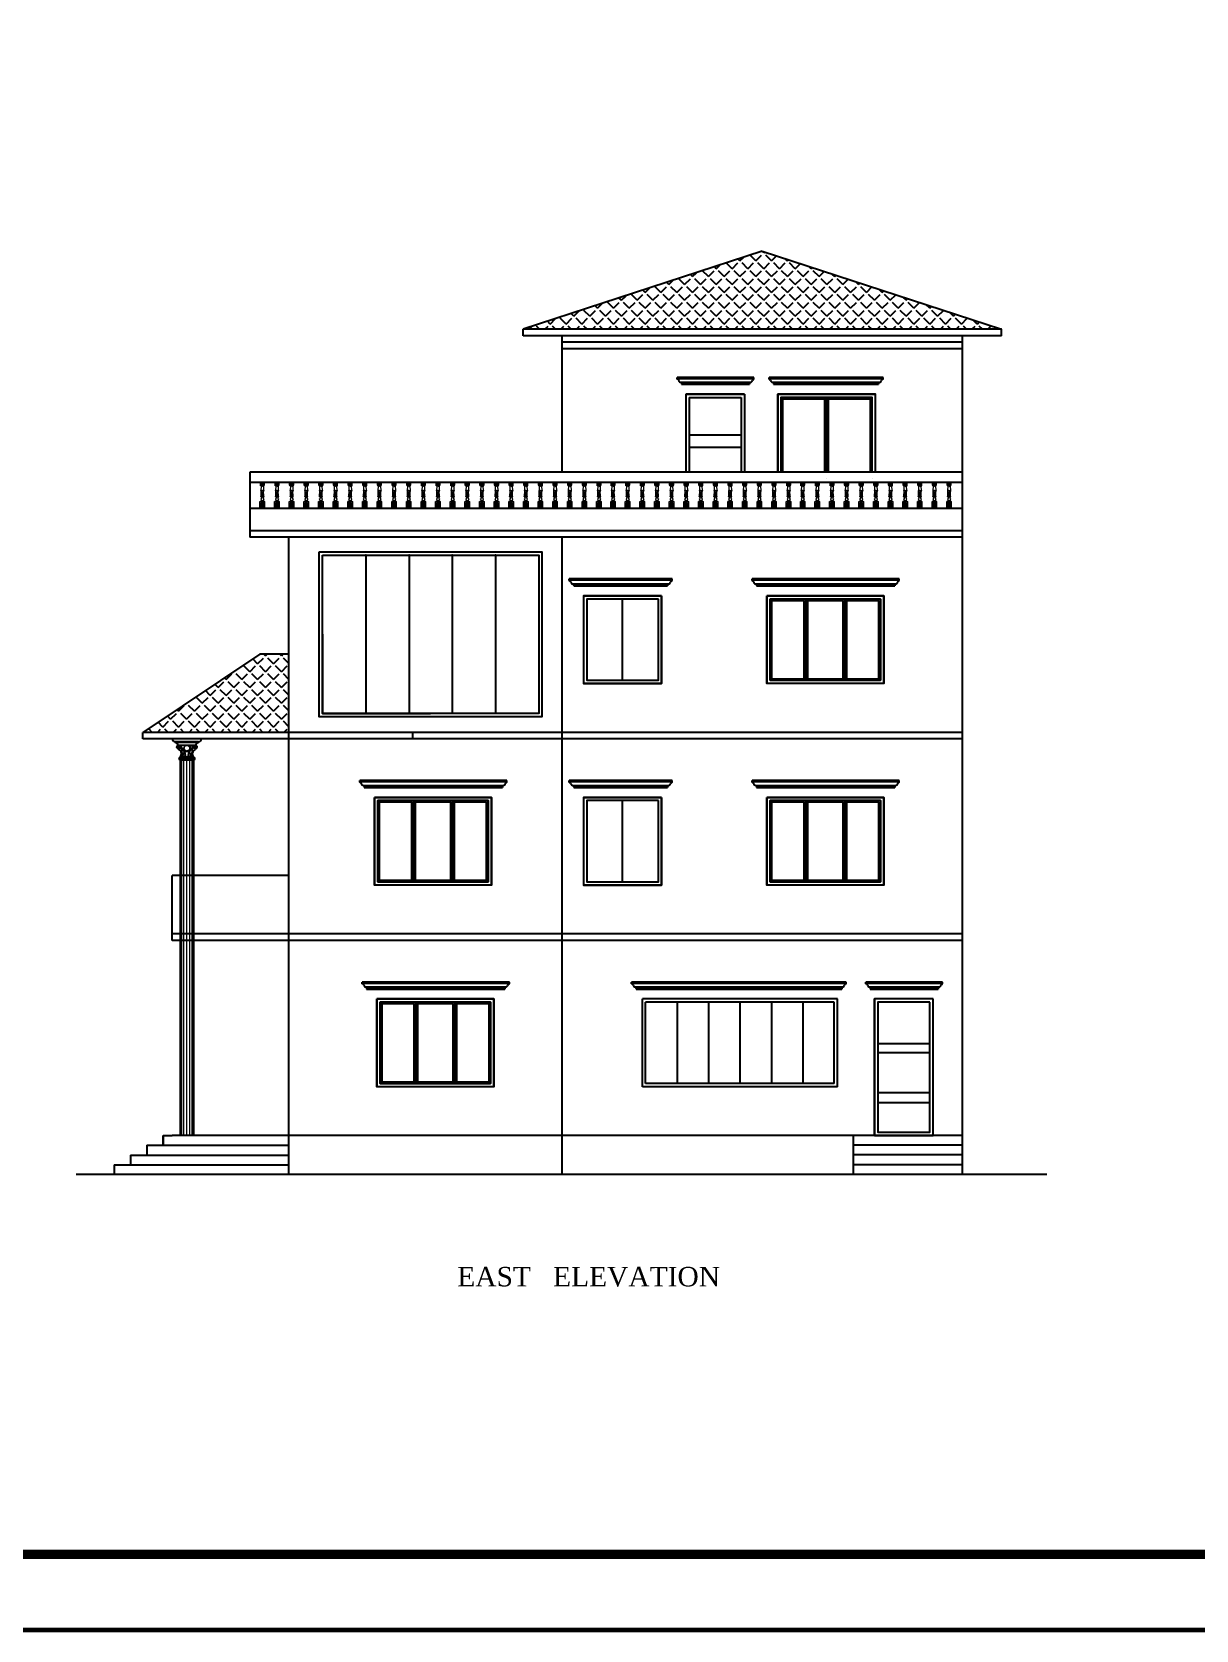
# Model space of a CAD drawing. Header units: inches. Extents: x 108286 to 1018414, y -1240248 to 57686.
# Drawn here: x 507003 to 507718, y -617441 to -616458 of the extents above; entities that cross this region are included whole.
import ezdxf

# ---------------------------------------------------------------- set-up
doc = ezdxf.new("R2010")
doc.units = ezdxf.units.IN
doc.header["$MEASUREMENT"] = 0
doc.linetypes.add('ACAD_ISO03W100', pattern=[30, 12, -18])
for name, color, linetype, lineweight in [('CORNICE', 150, 'Continuous', 20), ('ELEVATION', 31, 'Continuous', 25), ('HATCH', 255, 'Continuous', 18), ('plan elevation', 11, 'Continuous', 25), ('SHEETS', 7, 'Continuous', 60), ('TEXT', 231, 'Continuous', 20), ('win_in', 161, 'Continuous', 20)]:
    doc.layers.add(name, color=color, linetype=linetype, lineweight=lineweight)
doc.layers.add('exwall', color=1, linetype='Continuous')
doc.layers.add('Layer1', color=150, linetype='Continuous')
doc.styles.add('7 INCH str', font='times.ttf', dxfattribs={"height": 6})
pattern_1 = [(45, (-2878.375, -7237.0255), (-4.86135912, 4.86135912), [5, -1.875]), (135, (-2878.375, -7237.0255), (-4.86135912, -4.86135912), [5, -1.875])]

# ---------------------------------------------------------------- blocks, each defined once
blk = doc.blocks.new('handrail small')
at = {"linetype": 'ACAD_ISO03W100'}
for p, q in [((-0.25, 16), (-2.75, 16)), ((-2.75, 14), (-2.75, 16)), ((-2.75, 14), (-0.25, 14)), ((-2.68, 14.24), (-2.68, 15.75)), ((-2.6, 13.75), (-2.6, 14)), ((-2.35, 13.75), (-2.6, 13.75)), ((-2.56, 14.39), (-2.56, 15.63)), ((-1.5, 10.7), (-2.55, 10.7)), ((-1.5, 10.5), (-2.55, 10.5)), ((-2.36, 14.26), (-2.36, 15.79)), ((-2.35, 13.5), (-2.35, 13.75)), ((-2.35, 13.75), (-0.65, 13.75)), ((-2.1, 13.5), (-2.35, 13.5)), ((-2.31, 7), (-2.25, 10.5)), ((-2.24, 10.7), (-2.1, 13.5)), ((-2.17, 14.26), (-2.17, 15.58)), ((-2.17, 7), (-2.12, 10.18)), ((-1.5, 13.75), (-2.1, 13.75)), ((-1.5, 13.5), (-2.1, 13.5)), ((-1.98, 7), (-1.93, 9.94)), ((-1.92, 14.36), (-1.92, 15.52)), ((-1.73, 14.26), (-1.73, 15.58)), ((-1.51, 14.14), (-1.51, 15.75)), ((-1.5, 13.5), (-0.9, 13.5)), ((-1.5, 10.7), (-0.45, 10.7)), ((-1.5, 10.5), (-0.45, 10.5)), ((-1.27, 14.36), (-1.27, 15.6)), ((-1.24, 7), (-1.26, 9.96)), ((-1.08, 14.36), (-1.08, 15.52)), ((-0.9, 13.5), (-0.65, 13.5)), ((-0.9, 13.5), (-0.76, 10.7)), ((-0.83, 7), (-0.88, 9.89)), ((-0.83, 14.26), (-0.83, 15.58)), ((-0.69, 7), (-0.75, 10.5)), ((-0.65, 13.5), (-0.65, 13.75)), ((-0.65, 13.75), (-0.4, 13.75)), ((-0.64, 14.26), (-0.64, 15.79)), ((-0.44, 14.39), (-0.44, 15.63)), ((-0.4, 13.75), (-0.4, 14)), ((-0.32, 14.24), (-0.32, 15.75)), ((-0.25, 14), (-0.25, 16)), ((-3, 0), (-3, 4)), ((-3, 4), (0, 4)), ((-3, 0), (0, 0)), ((-2.5, 6.8), (-2.5, 7)), ((-2.5, 7), (-0.5, 7)), ((-2.5, 6.8), (-0.5, 6.8)), ((-2.5, 4.5), (-0.5, 4.5)), ((-2.5, 4), (-2.5, 4.5)), ((-1.77, 0.35), (-1.77, 3.85)), ((-1.76, 7), (-1.74, 9.6)), ((-1.02, 7), (-1.06, 9.82)), ((-0.5, 6.8), (-0.5, 7)), ((-0.5, 4), (-0.5, 4.5)), ((0, 0), (0, 4))]:
    blk.add_line(p, q, dxfattribs=at)
at = {"linetype": 'ACAD_ISO03W100', "lineweight": 9}
for p, q in [((-1.5, 9.92), (-1.5, 7)), ((-2.86, 0.75), (-2.86, 2.91)), ((-2.7, 0.69), (-2.7, 2.47)), ((-2.48, 0.47), (-2.48, 2.91)), ((-2.32, 0.2), (-2.32, 3.23)), ((-2.1, 0.36), (-2.1, 3.56)), ((-1.93, 0.37), (-1.93, 3.84)), ((-1.5, 0.14), (-1.5, 3.87)), ((-1.23, 0.3), (-1.23, 3.83)), ((-1.07, 0.28), (-1.07, 3.84)), ((-0.9, 0.26), (-0.9, 3.56)), ((-0.68, 0.2), (-0.68, 3.23)), ((-0.52, 0.47), (-0.52, 2.91)), ((-0.3, 0.69), (-0.3, 2.47)), ((-0.14, 0.75), (-0.14, 2.91))]:
    blk.add_line(p, q, dxfattribs=at)
at = {"linetype": 'ACAD_ISO03W100'}
for centre, radius, start, end in [((-2.55, 10.6), 0.1, 90, 270), ((-0.45, 10.6), 0.1, 270, 90), ((-2.94, 6.42), 1.06, 300.6415, 21.17152), ((-1.28, 5.61), 1.13, 185.43412, 258.5403), ((-1.72, 5.61), 1.13, 281.4597, 354.56588), ((-0.06, 6.42), 1.06, 158.82848, 239.3585)]:
    blk.add_arc(centre, radius, start, end, dxfattribs=at)

msp = doc.modelspace()

# ---------------------------------------------------------------- hatches: boundary and pattern name
at = {"layer": 'exwall', "ltscale": 15}
h = msp.add_hatch(dxfattribs=at)
h.set_pattern_fill('ANGLE', color=46, scale=25, angle=45, style=0)
h.set_pattern_definition(pattern_1)
h.paths.add_polyline_path([(507451.67, -616592.75), (507304.67, -616640.75), (507598.67, -616640.75)])
h = msp.add_hatch(dxfattribs=at)
h.set_pattern_fill('ANGLE', color=46, scale=25, angle=45, style=0)
h.set_pattern_definition(pattern_1)
h.paths.add_polyline_path([(507160.67, -616840.75), (507142.67, -616840.75), (507070.89, -616888.75), (507160.67, -616888.75)])

# ---------------------------------------------------------------- linework, layer by layer
at = {"layer": 'CORNICE'}
for p, q in [((507446.56, -616671.38), (507399.3, -616671.38)), ((507444.31, -616673.4), (507401.56, -616673.4)), ((507444.31, -616673.9), (507401.56, -616673.9)), ((507525.93, -616671.38), (507455.8, -616671.38)), ((507523.67, -616673.4), (507458.06, -616673.4)), ((507523.67, -616673.9), (507458.06, -616673.9)), ((507396.2, -616795.38), (507332.97, -616795.38)), ((507393.94, -616797.4), (507335.23, -616797.4)), ((507393.94, -616797.9), (507335.23, -616797.9)), ((507535.89, -616795.38), (507445.38, -616795.38)), ((507533.63, -616797.4), (507447.64, -616797.4)), ((507533.63, -616797.9), (507448.14, -616797.9)), ((507294.68, -616919.38), (507204.17, -616919.38)), ((507292.42, -616921.4), (507206.43, -616921.4)), ((507396.2, -616919.38), (507332.97, -616919.38)), ((507393.94, -616921.4), (507335.23, -616921.4)), ((507535.89, -616919.38), (507445.38, -616919.38)), ((507533.63, -616921.4), (507447.64, -616921.4)), ((507292.42, -616921.9), (507206.93, -616921.9)), ((507393.94, -616921.9), (507335.23, -616921.9)), ((507533.63, -616921.9), (507448.14, -616921.9)), ((507296.15, -617043.38), (507205.64, -617043.38)), ((507293.89, -617045.4), (507207.9, -617045.4)), ((507293.89, -617045.9), (507208.4, -617045.9)), ((507503.24, -617043.38), (507371.29, -617043.38)), ((507500.98, -617045.4), (507373.55, -617045.4)), ((507500.98, -617045.9), (507374.05, -617045.9)), ((507562.56, -617043.38), (507515.3, -617043.38)), ((507560.31, -617045.4), (507517.56, -617045.4)), ((507560.31, -617045.9), (507517.56, -617045.9))]:
    msp.add_line(p, q, dxfattribs=at)
at = {"layer": 'ELEVATION', "linetype": 'Continuous'}
for p, q in [((507446.56, -616670.38), (507399.3, -616670.38)), ((507399.3, -616671.38), (507399.3, -616670.38)), ((507399.3, -616671.38), (507399.3, -616670.38)), ((507401.56, -616673.4), (507401.56, -616673.9)), ((507402.06, -616673.9), (507401.56, -616673.9)), ((507402.06, -616673.9), (507402.06, -616674.65)), ((507402.06, -616674.65), (507443.81, -616674.65)), ((507443.06, -616674.65), (507443.81, -616674.65)), ((507443.81, -616673.9), (507444.31, -616673.9)), ((507443.81, -616673.9), (507443.81, -616674.65)), ((507444.31, -616673.4), (507444.31, -616673.9)), ((507446.56, -616671.38), (507446.56, -616670.38)), ((507446.56, -616671.38), (507446.56, -616670.38)), ((507525.93, -616670.38), (507455.8, -616670.38)), ((507455.8, -616671.38), (507455.8, -616670.38)), ((507455.8, -616671.38), (507455.8, -616670.38)), ((507458.06, -616673.4), (507458.06, -616673.9)), ((507458.56, -616673.9), (507458.06, -616673.9)), ((507458.56, -616673.9), (507458.56, -616674.65)), ((507458.56, -616674.65), (507523.17, -616674.65)), ((507522.43, -616674.65), (507523.17, -616674.65)), ((507523.17, -616673.9), (507523.67, -616673.9)), ((507523.17, -616673.9), (507523.17, -616674.65)), ((507523.67, -616673.4), (507523.67, -616673.9)), ((507525.93, -616671.38), (507525.93, -616670.38)), ((507525.93, -616671.38), (507525.93, -616670.38)), ((507396.2, -616794.38), (507332.97, -616794.38)), ((507332.97, -616795.38), (507332.97, -616794.38)), ((507332.97, -616795.38), (507332.97, -616794.38)), ((507335.23, -616797.4), (507335.23, -616797.9)), ((507335.73, -616797.9), (507335.23, -616797.9)), ((507335.73, -616797.9), (507335.73, -616798.65)), ((507335.73, -616798.65), (507393.44, -616798.65)), ((507392.7, -616798.65), (507393.44, -616798.65)), ((507393.44, -616797.9), (507393.94, -616797.9)), ((507393.44, -616797.9), (507393.44, -616798.65)), ((507393.94, -616797.4), (507393.94, -616797.9)), ((507396.2, -616795.38), (507396.2, -616794.38)), ((507396.2, -616795.38), (507396.2, -616794.38)), ((507535.89, -616794.38), (507445.38, -616794.38)), ((507445.38, -616795.38), (507445.38, -616794.38)), ((507445.38, -616795.38), (507445.38, -616794.38)), ((507447.64, -616797.4), (507447.64, -616797.9)), ((507448.14, -616797.9), (507447.64, -616797.9)), ((507448.14, -616797.9), (507448.14, -616798.65)), ((507448.14, -616798.65), (507533.13, -616798.65)), ((507532.39, -616798.65), (507533.13, -616798.65)), ((507533.13, -616797.9), (507533.63, -616797.9)), ((507533.13, -616797.9), (507533.13, -616798.65)), ((507533.63, -616797.4), (507533.63, -616797.9)), ((507535.89, -616795.38), (507535.89, -616794.38)), ((507535.89, -616795.38), (507535.89, -616794.38)), ((507294.68, -616918.38), (507204.17, -616918.38)), ((507204.17, -616919.38), (507204.17, -616918.38)), ((507204.17, -616919.38), (507204.17, -616918.38)), ((507206.43, -616921.4), (507206.43, -616921.9)), ((507292.42, -616921.4), (507292.42, -616921.9)), ((507294.68, -616919.38), (507294.68, -616918.38)), ((507294.68, -616919.38), (507294.68, -616918.38)), ((507396.2, -616918.38), (507332.97, -616918.38)), ((507332.97, -616919.38), (507332.97, -616918.38)), ((507332.97, -616919.38), (507332.97, -616918.38)), ((507335.23, -616921.4), (507335.23, -616921.9)), ((507393.94, -616921.4), (507393.94, -616921.9)), ((507396.2, -616919.38), (507396.2, -616918.38)), ((507396.2, -616919.38), (507396.2, -616918.38)), ((507535.89, -616918.38), (507445.38, -616918.38)), ((507445.38, -616919.38), (507445.38, -616918.38)), ((507445.38, -616919.38), (507445.38, -616918.38)), ((507447.64, -616921.4), (507447.64, -616921.9)), ((507533.63, -616921.4), (507533.63, -616921.9)), ((507535.89, -616919.38), (507535.89, -616918.38)), ((507535.89, -616919.38), (507535.89, -616918.38)), ((507206.93, -616921.9), (507206.43, -616921.9)), ((507206.93, -616921.9), (507206.93, -616922.65)), ((507206.93, -616922.65), (507291.92, -616922.65)), ((507291.18, -616922.65), (507291.92, -616922.65)), ((507291.92, -616921.9), (507292.42, -616921.9)), ((507291.92, -616921.9), (507291.92, -616922.65)), ((507335.73, -616921.9), (507335.23, -616921.9)), ((507335.73, -616921.9), (507335.73, -616922.65)), ((507335.73, -616922.65), (507393.44, -616922.65)), ((507392.7, -616922.65), (507393.44, -616922.65)), ((507393.44, -616921.9), (507393.94, -616921.9)), ((507393.44, -616921.9), (507393.44, -616922.65)), ((507448.14, -616921.9), (507447.64, -616921.9)), ((507448.14, -616921.9), (507448.14, -616922.65)), ((507448.14, -616922.65), (507533.13, -616922.65)), ((507532.39, -616922.65), (507533.13, -616922.65)), ((507533.13, -616921.9), (507533.63, -616921.9)), ((507533.13, -616921.9), (507533.13, -616922.65)), ((507296.15, -617042.38), (507205.64, -617042.38)), ((507205.64, -617043.38), (507205.64, -617042.38)), ((507205.64, -617043.38), (507205.64, -617042.38)), ((507207.9, -617045.4), (507207.9, -617045.9)), ((507208.4, -617045.9), (507207.9, -617045.9)), ((507208.4, -617045.9), (507208.4, -617046.65)), ((507208.4, -617046.65), (507293.39, -617046.65)), ((507292.65, -617046.65), (507293.39, -617046.65)), ((507293.39, -617045.9), (507293.89, -617045.9)), ((507293.39, -617045.9), (507293.39, -617046.65)), ((507293.89, -617045.4), (507293.89, -617045.9)), ((507296.15, -617043.38), (507296.15, -617042.38)), ((507296.15, -617043.38), (507296.15, -617042.38)), ((507503.24, -617042.38), (507371.29, -617042.38)), ((507371.29, -617043.38), (507371.29, -617042.38)), ((507371.29, -617043.38), (507371.29, -617042.38)), ((507373.55, -617045.4), (507373.55, -617045.9)), ((507374.05, -617045.9), (507373.55, -617045.9)), ((507374.05, -617045.9), (507374.05, -617046.65)), ((507374.05, -617046.65), (507500.48, -617046.65)), ((507499.74, -617046.65), (507500.48, -617046.65)), ((507500.48, -617045.9), (507500.98, -617045.9)), ((507500.48, -617045.9), (507500.48, -617046.65)), ((507500.98, -617045.4), (507500.98, -617045.9)), ((507503.24, -617043.38), (507503.24, -617042.38)), ((507503.24, -617043.38), (507503.24, -617042.38)), ((507562.56, -617042.38), (507515.3, -617042.38)), ((507515.3, -617043.38), (507515.3, -617042.38)), ((507515.3, -617043.38), (507515.3, -617042.38)), ((507517.56, -617045.4), (507517.56, -617045.9)), ((507518.06, -617045.9), (507517.56, -617045.9)), ((507518.06, -617045.9), (507518.06, -617046.65)), ((507518.06, -617046.65), (507559.81, -617046.65)), ((507559.06, -617046.65), (507559.81, -617046.65)), ((507559.81, -617045.9), (507560.31, -617045.9)), ((507559.81, -617045.9), (507559.81, -617046.65)), ((507560.31, -617045.4), (507560.31, -617045.9)), ((507562.56, -617043.38), (507562.56, -617042.38)), ((507562.56, -617043.38), (507562.56, -617042.38))]:
    msp.add_line(p, q, dxfattribs=at)
at = {"layer": 'ELEVATION', "color": 3, "ltscale": 15}
msp.add_line((507088.89, -616892.77), (507088.89, -616892.75), dxfattribs=at)
at = {"layer": 'ELEVATION', "linetype": 'Continuous'}
for centre, start, end in [((507399.04, -616672.64), 11.637, 78.363), ((507401.56, -616672.12), 191.637, 270), ((507444.31, -616672.12), 270, 348.363), ((507446.82, -616672.64), 101.637, 168.363), ((507455.54, -616672.64), 11.637, 78.363), ((507458.06, -616672.12), 191.637, 270), ((507523.67, -616672.12), 270, 348.363), ((507526.19, -616672.64), 101.637, 168.363), ((507332.71, -616796.64), 11.637, 78.363), ((507335.23, -616796.12), 191.637, 270), ((507393.94, -616796.12), 270, 348.363), ((507396.46, -616796.64), 101.637, 168.363), ((507445.12, -616796.64), 11.637, 78.363), ((507447.64, -616796.12), 191.637, 270), ((507533.63, -616796.12), 270, 348.363), ((507536.15, -616796.64), 101.637, 168.363), ((507203.91, -616920.64), 11.637, 78.363), ((507206.43, -616920.12), 191.637, 270), ((507292.42, -616920.12), 270, 348.363), ((507294.94, -616920.64), 101.637, 168.363), ((507332.71, -616920.64), 11.637, 78.363), ((507335.23, -616920.12), 191.637, 270), ((507393.94, -616920.12), 270, 348.363), ((507396.46, -616920.64), 101.637, 168.363), ((507445.12, -616920.64), 11.637, 78.363), ((507447.64, -616920.12), 191.637, 270), ((507533.63, -616920.12), 270, 348.363), ((507536.15, -616920.64), 101.637, 168.363), ((507205.38, -617044.64), 11.637, 78.363), ((507207.9, -617044.12), 191.637, 270), ((507293.89, -617044.12), 270, 348.363), ((507296.41, -617044.64), 101.637, 168.363), ((507371.03, -617044.64), 11.637, 78.363), ((507373.55, -617044.12), 191.637, 270), ((507500.98, -617044.12), 270, 348.363), ((507503.5, -617044.64), 101.637, 168.363), ((507515.04, -617044.64), 11.637, 78.363), ((507517.56, -617044.12), 191.637, 270), ((507560.31, -617044.12), 270, 348.363), ((507562.82, -617044.64), 101.637, 168.363)]:
    msp.add_arc(centre, 1.29, start, end, dxfattribs=at)
at = {"layer": 'exwall', "color": 7, "ltscale": 15}
for p, q in [((507451.67, -616592.75), (507304.67, -616640.75)), ((507451.67, -616592.75), (507598.67, -616640.75)), ((507598.67, -616640.75), (507304.67, -616640.75)), ((507304.67, -616644.75), (507304.67, -616640.75)), ((507598.67, -616644.75), (507304.67, -616644.75)), ((507328.67, -616728.75), (507328.67, -616644.75)), ((507574.67, -617160.75), (507574.67, -616644.75)), ((507598.67, -616644.75), (507598.67, -616640.75)), ((507574.67, -616648.75), (507328.67, -616648.75)), ((507574.67, -616652.75), (507328.67, -616652.75)), ((507574.67, -616728.75), (507136.67, -616728.75)), ((507136.67, -616728.75), (507136.67, -616768.75)), ((507136.67, -616734.75), (507574.67, -616734.75)), ((507136.67, -616750.75), (507574.67, -616750.75)), ((507574.67, -616764.75), (507136.67, -616764.75)), ((507574.67, -616768.75), (507136.67, -616768.75)), ((507160.67, -617160.75), (507160.67, -616768.75)), ((507328.67, -617160.75), (507328.67, -616768.75)), ((507142.67, -616840.75), (507070.89, -616888.75)), ((507160.67, -616840.75), (507142.67, -616840.75)), ((507070.89, -616892.75), (507070.89, -616888.75)), ((507574.67, -616888.75), (507070.89, -616888.75)), ((507236.68, -616888.75), (507236.68, -616892.75)), ((507574.67, -616892.75), (507070.89, -616892.75)), ((507088.89, -617016.75), (507088.89, -616976.75)), ((507160.67, -616976.75), (507088.89, -616976.75)), ((507574.67, -617012.75), (507088.89, -617012.75)), ((507574.67, -617016.75), (507088.89, -617016.75)), ((507083.29, -617136.75), (507083.29, -617142.79)), ((507083.29, -617142.79), (507083.29, -617136.79)), ((507083.29, -617136.79), (507088.89, -617136.79)), ((507574.67, -617136.75), (507088.89, -617136.75)), ((507507.45, -617136.75), (507507.45, -617160.75)), ((507073.29, -617142.79), (507160.67, -617142.69)), ((507073.29, -617142.79), (507073.29, -617148.79)), ((507574.67, -617142.75), (507507.45, -617142.75)), ((507053.29, -617154.79), (507053.29, -617160.79)), ((507053.29, -617154.79), (507160.67, -617154.79)), ((507063.29, -617148.79), (507063.29, -617154.79)), ((507063.29, -617148.79), (507160.67, -617148.79)), ((507574.67, -617148.75), (507507.45, -617148.75)), ((507574.67, -617154.75), (507507.45, -617154.75)), ((507626.56, -617160.75), (507029.9, -617160.75))]:
    msp.add_line(p, q, dxfattribs=at)
at = {"layer": 'exwall', "color": 27, "ltscale": 15}
for p, q in [((507440.67, -616680.75), (507404.67, -616680.75)), ((507404.67, -616680.75), (507404.67, -616728.75)), ((507440.67, -616680.75), (507440.67, -616728.75)), ((507521.17, -616680.75), (507461.17, -616680.75)), ((507461.17, -616728.75), (507461.17, -616680.75)), ((507461.17, -616680.75), (507521.17, -616680.75)), ((507461.17, -616728.75), (507461.17, -616680.75)), ((507521.17, -616728.75), (507521.17, -616680.75)), ((507521.17, -616728.75), (507521.17, -616680.75)), ((507389.78, -616804.75), (507341.78, -616804.75)), ((507341.78, -616804.75), (507341.78, -616858.75)), ((507341.78, -616804.75), (507389.78, -616804.75)), ((507341.78, -616804.75), (507341.78, -616858.75)), ((507389.78, -616858.75), (507389.78, -616804.75)), ((507526.41, -616804.75), (507454.41, -616804.75)), ((507454.41, -616858.75), (507454.41, -616804.75)), ((507526.41, -616858.75), (507526.41, -616804.75)), ((507389.78, -616858.75), (507341.78, -616858.75)), ((507526.41, -616858.75), (507454.41, -616858.75)), ((507285.2, -616928.75), (507213.2, -616928.75)), ((507213.2, -616928.75), (507213.2, -616982.75)), ((507285.2, -616982.75), (507285.2, -616928.75)), ((507389.78, -616928.75), (507341.78, -616928.75)), ((507341.78, -616928.75), (507341.78, -616982.75)), ((507341.78, -616928.75), (507389.78, -616928.75)), ((507341.78, -616928.75), (507341.78, -616982.75)), ((507389.78, -616982.75), (507389.78, -616928.75)), ((507526.41, -616928.75), (507454.41, -616928.75)), ((507454.41, -616982.75), (507454.41, -616928.75)), ((507526.41, -616982.75), (507526.41, -616928.75)), ((507285.2, -616982.75), (507213.2, -616982.75)), ((507389.78, -616982.75), (507341.78, -616982.75)), ((507526.41, -616982.75), (507454.41, -616982.75))]:
    msp.add_line(p, q, dxfattribs=at)
at = {"layer": 'exwall', "color": 153, "ltscale": 15}
for p, q in [((507207.88, -616779.74), (507207.88, -616877.15)), ((507234.47, -616779.74), (507234.47, -616877.15)), ((507261.06, -616779.74), (507261.06, -616877.15)), ((507287.65, -616779.74), (507287.65, -616877.15)), ((507181.29, -616828.45), (507181.29, -616877.15)), ((507181.29, -616877.15), (507247.76, -616877.15))]:
    msp.add_line(p, q, dxfattribs=at)
for points in [[(507179.29, -616777.74), (507316.23, -616777.74), (507316.23, -616879.15), (507179.29, -616879.15)], [(507181.29, -616779.74), (507314.23, -616779.74), (507314.23, -616877.15), (507181.29, -616877.15)]]:
    msp.add_lwpolyline(points, close=True, dxfattribs=at)
for p in [(507207.88, -616779.74), (507234.47, -616779.74), (507261.06, -616779.74), (507287.65, -616779.74)]:
    msp.add_point(p, dxfattribs=at)
at = {"layer": 'HATCH'}
for p, q in [((507094.75, -617136.75), (507094.75, -616905.79)), ((507096.1, -617136.75), (507096.1, -616905.79)), ((507097.9, -617136.75), (507097.9, -616905.79)), ((507099.7, -617136.75), (507099.7, -616905.79)), ((507101.05, -617136.75), (507101.05, -616905.79))]:
    msp.add_line(p, q, dxfattribs=at)
for points in [[(507092.89, -616898.49), (507093.87, -616898.57), (507094.34, -616899.09), (507094.63, -616899.47), (507094.87, -616900.52), (507095.06, -616901.61), (507094.96, -616902.37), (507095.01, -616903.04), (507095.25, -616903.56), (507095.39, -616903.94), (507095.44, -616903.99)], [(507092.89, -616898.49), (507093.87, -616898.57), (507094.34, -616899.09), (507094.63, -616899.47), (507094.87, -616900.52), (507095.06, -616901.61), (507094.96, -616902.37), (507095.01, -616903.04), (507095.25, -616903.56), (507095.39, -616903.94), (507095.44, -616903.99)], [(507096.44, -616901.61), (507095.96, -616901.42), (507095.53, -616901.61), (507095.15, -616902.09), (507095.15, -616902.71), (507095.2, -616903.04), (507095.39, -616903.32), (507095.68, -616903.75), (507095.87, -616903.9), (507095.92, -616903.9), (507095.94, -616903.99)], [(507096.44, -616901.61), (507095.96, -616901.42), (507095.53, -616901.61), (507095.15, -616902.09), (507095.15, -616902.71), (507095.2, -616903.04), (507095.39, -616903.32), (507095.68, -616903.75), (507095.87, -616903.9), (507095.92, -616903.9), (507095.94, -616903.99)], [(507099.34, -616901.61), (507099.82, -616901.42), (507100.24, -616901.61), (507100.63, -616902.09), (507100.63, -616902.71), (507100.58, -616903.04), (507100.39, -616903.32), (507100.1, -616903.75), (507099.91, -616903.9), (507099.86, -616903.9), (507099.84, -616903.99)], [(507099.34, -616901.61), (507099.82, -616901.42), (507100.24, -616901.61), (507100.63, -616902.09), (507100.63, -616902.71), (507100.58, -616903.04), (507100.39, -616903.32), (507100.1, -616903.75), (507099.91, -616903.9), (507099.86, -616903.9), (507099.84, -616903.99)], [(507102.88, -616898.49), (507101.91, -616898.57), (507101.44, -616899.09), (507101.15, -616899.47), (507100.91, -616900.52), (507100.72, -616901.61), (507100.82, -616902.37), (507100.77, -616903.04), (507100.53, -616903.56), (507100.39, -616903.94), (507100.34, -616903.99)], [(507102.88, -616898.49), (507101.91, -616898.57), (507101.44, -616899.09), (507101.15, -616899.47), (507100.91, -616900.52), (507100.72, -616901.61), (507100.82, -616902.37), (507100.77, -616903.04), (507100.53, -616903.56), (507100.39, -616903.94), (507100.34, -616903.99)], [(507096.27, -616902.03), (507095.97, -616901.91), (507095.82, -616901.98), (507095.6, -616902.25), (507095.6, -616902.67), (507095.63, -616902.87), (507095.76, -616903.08), (507096.01, -616903.44), (507096.32, -616903.67), (507096.38, -616903.87)], [(507096.27, -616902.03), (507095.97, -616901.91), (507095.82, -616901.98), (507095.6, -616902.25), (507095.6, -616902.67), (507095.63, -616902.87), (507095.77, -616903.08), (507096.01, -616903.44), (507096.32, -616903.67), (507096.38, -616903.87)], [(507099.51, -616902.03), (507099.81, -616901.91), (507099.96, -616901.98), (507100.18, -616902.25), (507100.18, -616902.67), (507100.15, -616902.87), (507100.01, -616903.08), (507099.77, -616903.44), (507099.46, -616903.67), (507099.4, -616903.87)], [(507099.51, -616902.03), (507099.81, -616901.91), (507099.96, -616901.98), (507100.18, -616902.25), (507100.18, -616902.67), (507100.15, -616902.87), (507100.01, -616903.08), (507099.77, -616903.44), (507099.46, -616903.67), (507099.4, -616903.87)]]:
    msp.add_lwpolyline(points, dxfattribs=at)
msp.add_circle((507097.89, -616898.45), 1.66, dxfattribs=at)
msp.add_circle((507097.89, -616898.45), 1.66, dxfattribs=at)
for centre, radius, start, end in [((507092.49, -616897.7), 0.9, 90, 0.72763), ((507092.49, -616897.7), 0.45, 47.80287, 270), ((507092.49, -616897.7), 0.45, 47.80287, 270), ((507089.74, -616903.98), 7.7, 359.9354, 69.08165), ((507089.74, -616903.98), 7.7, 359.9354, 69.08165), ((507089.58, -616904.04), 7.41, 0.26478, 64.31571), ((507089.58, -616904.04), 7.41, 0.26478, 64.31571), ((507097.89, -616898.45), 2.11, 168.03667, 11.96333), ((507097.89, -616898.45), 2.11, 168.03667, 11.96333), ((507106.37, -616904.09), 8.03, 114.69859, 179.30389), ((507106.37, -616904.09), 8.03, 114.69859, 179.30389), ((507106.19, -616904.04), 7.41, 115.68429, 179.73522), ((507106.19, -616904.04), 7.41, 115.68429, 179.73522), ((507100.74, -616898.04), 1.24, 25.00319, 196.3819), ((507100.74, -616898.04), 1.24, 25.00319, 196.3819), ((507100.84, -616898.03), 0.887, 24.37471, 197.14737), ((507100.84, -616898.03), 0.887, 24.37471, 197.14737), ((507103.29, -616897.7), 0.45, 270, 132.19713), ((507103.29, -616897.7), 0.45, 270, 132.19713)]:
    msp.add_arc(centre, radius, start, end, dxfattribs=at)
at = {"layer": 'Layer1', "color": 167, "ltscale": 15}
for p, q in [((507404.67, -616680.75), (507440.67, -616680.75)), ((507404.67, -616680.75), (507404.67, -616728.75)), ((507406.67, -616682.75), (507438.67, -616682.75)), ((507406.67, -616682.75), (507406.67, -616728.75)), ((507438.67, -616682.75), (507438.67, -616728.75)), ((507440.67, -616680.75), (507440.67, -616728.75)), ((507521.17, -616680.75), (507461.17, -616680.75)), ((507461.17, -616728.75), (507461.17, -616680.75)), ((507463.17, -616682.75), (507519.17, -616682.75)), ((507491.17, -616682.75), (507491.17, -616728.75)), ((507521.17, -616728.75), (507521.17, -616680.75)), ((507406.67, -616705.75), (507438.67, -616705.75)), ((507406.67, -616713.35), (507438.67, -616713.35)), ((507365.78, -616856.75), (507365.78, -616806.75)), ((507389.78, -616804.75), (507389.78, -616858.75)), ((507526.41, -616804.75), (507454.41, -616804.75)), ((507454.41, -616804.75), (507454.41, -616858.75)), ((507526.41, -616858.75), (507526.41, -616804.75)), ((507341.78, -616858.75), (507389.78, -616858.75)), ((507526.41, -616858.75), (507454.41, -616858.75)), ((507285.2, -616928.75), (507213.2, -616928.75)), ((507213.2, -616928.75), (507213.2, -616982.75)), ((507285.2, -616982.75), (507285.2, -616928.75)), ((507365.78, -616980.75), (507365.78, -616930.75)), ((507389.78, -616928.75), (507389.78, -616982.75)), ((507526.41, -616928.75), (507454.41, -616928.75)), ((507454.41, -616928.75), (507454.41, -616982.75)), ((507526.41, -616982.75), (507526.41, -616928.75)), ((507285.2, -616982.75), (507213.2, -616982.75)), ((507341.78, -616982.75), (507389.78, -616982.75)), ((507526.41, -616982.75), (507454.41, -616982.75)), ((507286.67, -617052.75), (507214.67, -617052.75)), ((507214.67, -617052.75), (507214.67, -617106.75)), ((507286.67, -617106.75), (507286.67, -617052.75)), ((507497.94, -617052.75), (507377.94, -617052.75)), ((507377.94, -617106.75), (507377.94, -617052.75)), ((507495.94, -617054.75), (507379.94, -617054.75)), ((507379.94, -617104.75), (507379.94, -617054.75)), ((507399.28, -617054.75), (507399.28, -617104.75)), ((507418.61, -617054.75), (507418.61, -617104.75)), ((507437.94, -617054.75), (507437.94, -617104.75)), ((507457.28, -617054.75), (507457.28, -617104.75)), ((507476.61, -617054.75), (507476.61, -617104.75)), ((507495.94, -617104.75), (507495.94, -617054.75)), ((507497.94, -617106.75), (507497.94, -617052.75)), ((507556.67, -617052.75), (507520.67, -617052.75)), ((507520.67, -617136.75), (507520.67, -617052.75)), ((507556.67, -617136.75), (507556.67, -617052.75)), ((507522.67, -617080.08), (507554.67, -617080.08)), ((507522.67, -617085.8), (507554.67, -617085.8)), ((507286.67, -617106.75), (507214.67, -617106.75)), ((507497.94, -617106.75), (507377.94, -617106.75)), ((507495.94, -617104.75), (507379.94, -617104.75)), ((507522.67, -617110.38), (507554.67, -617110.38)), ((507522.67, -617116.39), (507554.67, -617116.39))]:
    msp.add_line(p, q, dxfattribs=at)
for points in [[(507521.17, -616728.75), (507521.17, -616680.75), (507461.17, -616680.75), (507461.17, -616728.75)], [(507519.17, -616728.75), (507519.17, -616682.75), (507463.17, -616682.75), (507463.17, -616728.75)], [(507491.17, -616728.75), (507491.17, -616682.75), (507463.17, -616682.75), (507463.17, -616728.75)], [(507490.17, -616728.75), (507490.17, -616683.75), (507464.17, -616683.75), (507464.17, -616728.75)], [(507519.17, -616728.75), (507519.17, -616682.75), (507491.17, -616682.75), (507491.17, -616728.75)], [(507518.17, -616728.75), (507518.17, -616683.75), (507492.17, -616683.75), (507492.17, -616728.75)]]:
    msp.add_lwpolyline(points, dxfattribs=at)
for points in [[(507491.17, -616732.75), (507491.17, -616732.75)], [(507519.17, -616732.75), (507519.17, -616732.75)], [(507389.78, -616804.75), (507341.78, -616804.75), (507341.78, -616858.75), (507389.78, -616858.75)], [(507387.78, -616806.75), (507343.78, -616806.75), (507343.78, -616856.75), (507387.78, -616856.75)], [(507454.41, -616804.75), (507526.41, -616804.75), (507526.41, -616858.75), (507454.41, -616858.75)], [(507456.41, -616806.75), (507524.41, -616806.75), (507524.41, -616856.75), (507456.41, -616856.75)], [(507478.41, -616806.75), (507456.41, -616806.75), (507456.41, -616856.75), (507478.41, -616856.75)], [(507477.41, -616807.75), (507457.41, -616807.75), (507457.41, -616855.75), (507477.41, -616855.75)], [(507502.41, -616806.75), (507478.41, -616806.75), (507478.41, -616856.75), (507502.41, -616856.75)], [(507501.41, -616807.75), (507479.41, -616807.75), (507479.41, -616855.75), (507501.41, -616855.75)], [(507524.41, -616806.75), (507502.41, -616806.75), (507502.41, -616856.75), (507524.41, -616856.75)], [(507523.41, -616807.75), (507503.41, -616807.75), (507503.41, -616855.75), (507523.41, -616855.75)], [(507213.2, -616928.75), (507285.2, -616928.75), (507285.2, -616982.75), (507213.2, -616982.75)], [(507215.2, -616930.75), (507283.2, -616930.75), (507283.2, -616980.75), (507215.2, -616980.75)], [(507237.2, -616930.75), (507215.2, -616930.75), (507215.2, -616980.75), (507237.2, -616980.75)], [(507261.2, -616930.75), (507237.2, -616930.75), (507237.2, -616980.75), (507261.2, -616980.75)], [(507283.2, -616930.75), (507261.2, -616930.75), (507261.2, -616980.75), (507283.2, -616980.75)], [(507389.78, -616928.75), (507341.78, -616928.75), (507341.78, -616982.75), (507389.78, -616982.75)], [(507387.78, -616930.75), (507343.78, -616930.75), (507343.78, -616980.75), (507387.78, -616980.75)], [(507454.41, -616928.75), (507526.41, -616928.75), (507526.41, -616982.75), (507454.41, -616982.75)], [(507456.41, -616930.75), (507524.41, -616930.75), (507524.41, -616980.75), (507456.41, -616980.75)], [(507478.41, -616930.75), (507456.41, -616930.75), (507456.41, -616980.75), (507478.41, -616980.75)], [(507502.41, -616930.75), (507478.41, -616930.75), (507478.41, -616980.75), (507502.41, -616980.75)], [(507524.41, -616930.75), (507502.41, -616930.75), (507502.41, -616980.75), (507524.41, -616980.75)], [(507236.2, -616931.75), (507216.2, -616931.75), (507216.2, -616979.75), (507236.2, -616979.75)], [(507260.2, -616931.75), (507238.2, -616931.75), (507238.2, -616979.75), (507260.2, -616979.75)], [(507282.2, -616931.75), (507262.2, -616931.75), (507262.2, -616979.75), (507282.2, -616979.75)], [(507477.41, -616931.75), (507457.41, -616931.75), (507457.41, -616979.75), (507477.41, -616979.75)], [(507501.41, -616931.75), (507479.41, -616931.75), (507479.41, -616979.75), (507501.41, -616979.75)], [(507523.41, -616931.75), (507503.41, -616931.75), (507503.41, -616979.75), (507523.41, -616979.75)], [(507214.67, -617052.75), (507286.67, -617052.75), (507286.67, -617106.75), (507214.67, -617106.75)], [(507216.67, -617054.75), (507284.67, -617054.75), (507284.67, -617104.75), (507216.67, -617104.75)], [(507238.67, -617054.75), (507216.67, -617054.75), (507216.67, -617104.75), (507238.67, -617104.75)], [(507237.67, -617055.75), (507217.67, -617055.75), (507217.67, -617103.75), (507237.67, -617103.75)], [(507262.67, -617054.75), (507238.67, -617054.75), (507238.67, -617104.75), (507262.67, -617104.75)], [(507261.67, -617055.75), (507239.67, -617055.75), (507239.67, -617103.75), (507261.67, -617103.75)], [(507284.67, -617054.75), (507262.67, -617054.75), (507262.67, -617104.75), (507284.67, -617104.75)], [(507283.67, -617055.75), (507263.67, -617055.75), (507263.67, -617103.75), (507283.67, -617103.75)], [(507556.67, -617052.75), (507520.67, -617052.75), (507520.67, -617136.75), (507556.67, -617136.75)], [(507554.67, -617054.75), (507522.67, -617054.75), (507522.67, -617134.75), (507554.67, -617134.75)]]:
    msp.add_lwpolyline(points, close=True, dxfattribs=at)
for p in [(507399.28, -617054.75), (507418.61, -617054.75), (507437.94, -617054.75), (507457.28, -617054.75), (507476.61, -617054.75)]:
    msp.add_point(p, dxfattribs=at)
at = {"layer": 'plan elevation', "ltscale": 30}
for p, q in [((507090.69, -616895), (507090.69, -616894.55)), ((507105.09, -616894.55), (507090.69, -616894.55)), ((507090.69, -616895), (507090.69, -616894.55)), ((507105.09, -616894.55), (507090.69, -616894.55)), ((507105.09, -616895), (507090.69, -616895)), ((507105.09, -616895), (507090.69, -616895)), ((507102.19, -616895), (507092.49, -616895)), ((507102.19, -616895), (507092.49, -616895)), ((507103.29, -616896.8), (507092.49, -616896.8)), ((507092.49, -616898.6), (507092.49, -616899.26)), ((507092.49, -616898.6), (507092.49, -616899.26)), ((507103.29, -616896.8), (507094.1, -616896.8)), ((507103.29, -616898.6), (507103.29, -616899.26)), ((507103.29, -616898.6), (507103.29, -616899.26)), ((507105.08, -616895), (507105.08, -616894.55)), ((507105.08, -616895), (507105.08, -616894.55)), ((507093.39, -616903.99), (507093.39, -616904.44)), ((507102.39, -616903.99), (507093.39, -616903.99)), ((507093.39, -616903.99), (507093.39, -616904.44)), ((507102.39, -616903.99), (507093.39, -616903.99)), ((507102.39, -616904.44), (507093.39, -616904.44)), ((507102.39, -616904.44), (507093.39, -616904.44)), ((507093.39, -616905.34), (507093.39, -616905.79)), ((507102.39, -616905.34), (507093.39, -616905.34)), ((507093.39, -616905.34), (507093.39, -616905.79)), ((507102.39, -616905.34), (507093.39, -616905.34)), ((507102.39, -616905.79), (507093.39, -616905.79)), ((507102.39, -616905.79), (507093.39, -616905.79)), ((507093.85, -616905.79), (507093.85, -616934.42)), ((507093.85, -616905.79), (507093.85, -617136.75)), ((507101.95, -616905.79), (507101.95, -616934.42)), ((507101.95, -616905.79), (507101.95, -617136.75)), ((507102.39, -616903.99), (507102.39, -616904.44)), ((507102.39, -616903.99), (507102.39, -616904.44)), ((507102.39, -616905.34), (507102.39, -616905.79)), ((507102.39, -616905.34), (507102.39, -616905.79))]:
    msp.add_line(p, q, dxfattribs=at)
for centre, radius, start, end in [((507090.69, -616892.75), 1.8, 180, 270), ((507090.69, -616892.75), 1.8, 180, 270), ((507090.69, -616896.8), 1.8, 0, 90), ((507090.69, -616896.8), 1.8, 0, 90), ((507092.49, -616897.7), 0.9, 90, 0.72763), ((507092.63, -616900.15), 0.9, 40.33676, 98.55449), ((507092.63, -616900.15), 0.9, 40.33676, 98.55449), ((507091.53, -616902.03), 3.04, 319.63344, 63.59328), ((507091.53, -616902.03), 3.04, 319.63344, 63.59328), ((507104.25, -616902.03), 3.04, 116.40672, 220.36656), ((507104.25, -616902.03), 3.04, 116.40672, 220.36656), ((507103.29, -616897.7), 0.9, 179.27237, 90), ((507103.29, -616897.7), 0.9, 179.27237, 90), ((507105.09, -616896.8), 1.8, 90, 180), ((507105.09, -616896.8), 1.8, 90, 180), ((507105.08, -616892.75), 1.8, 270, 0), ((507105.08, -616892.75), 1.8, 270, 0), ((507093.39, -616904.89), 0.45, 90, 270), ((507093.39, -616904.89), 0.45, 90, 270), ((507102.39, -616904.89), 0.45, 270, 90), ((507102.39, -616904.89), 0.45, 270, 90)]:
    msp.add_arc(centre, radius, start, end, dxfattribs=at)
at = {"layer": 'SHEETS'}
for points in [[(505946.57, -615341.01), (509042.57, -615341.01), (509042.57, -617441.01), (505946.57, -617441.01)], [(506039.57, -615386.01), (508997.57, -615386.01), (508997.57, -617396.01), (506039.57, -617396.01)], [(506040.57, -615387.01), (508996.57, -615387.01), (508996.57, -617395.01), (506040.57, -617395.01)], [(506041.57, -615388.01), (508995.57, -615388.01), (508995.57, -617394.01), (506041.57, -617394.01)], [(506042.57, -615389.01), (508994.57, -615389.01), (508994.57, -617393.01), (506042.57, -617393.01)]]:
    msp.add_lwpolyline(points, close=True, dxfattribs=at)

# ---------------------------------------------------------------- block references
at = {"layer": 'win_in', "ltscale": 2}
for p in [(507145.84, -616750.75), (507154.84, -616750.75), (507163.84, -616750.75), (507172.84, -616750.75), (507181.84, -616750.75), (507190.84, -616750.75), (507199.84, -616750.75), (507208.84, -616750.75), (507217.84, -616750.75), (507226.84, -616750.75), (507235.84, -616750.75), (507244.84, -616750.75), (507253.84, -616750.75), (507262.84, -616750.75), (507271.84, -616750.75), (507280.84, -616750.75), (507289.84, -616750.75), (507298.84, -616750.75), (507307.84, -616750.75), (507316.84, -616750.75), (507325.84, -616750.75), (507334.84, -616750.75), (507343.84, -616750.75), (507352.84, -616750.75), (507361.45, -616750.75), (507370.45, -616750.75), (507379.45, -616750.75), (507388.45, -616750.75), (507397.45, -616750.75), (507406.45, -616750.75), (507415.45, -616750.75), (507424.45, -616750.75), (507433.45, -616750.75), (507442.45, -616750.75), (507451.45, -616750.75), (507460.45, -616750.75), (507469.45, -616750.75), (507478.06, -616750.75), (507487.06, -616750.75), (507496.06, -616750.75), (507505.06, -616750.75), (507514.06, -616750.75), (507523.06, -616750.75), (507532.06, -616750.75), (507541.06, -616750.75), (507550.06, -616750.75), (507559.06, -616750.75), (507568.06, -616750.75)]:
    msp.add_blockref('handrail small', p, dxfattribs=at)

# ---------------------------------------------------------------- texts
at = {"layer": 'TEXT', "insert": (507425.71, -617217.6), "char_height": 12, "width": 482.9501, "attachment_point": 3, "style": '7 INCH str'}
msp.add_mtext('EAST   ELEVATION', dxfattribs=at)

doc.saveas('drawing.dxf')
